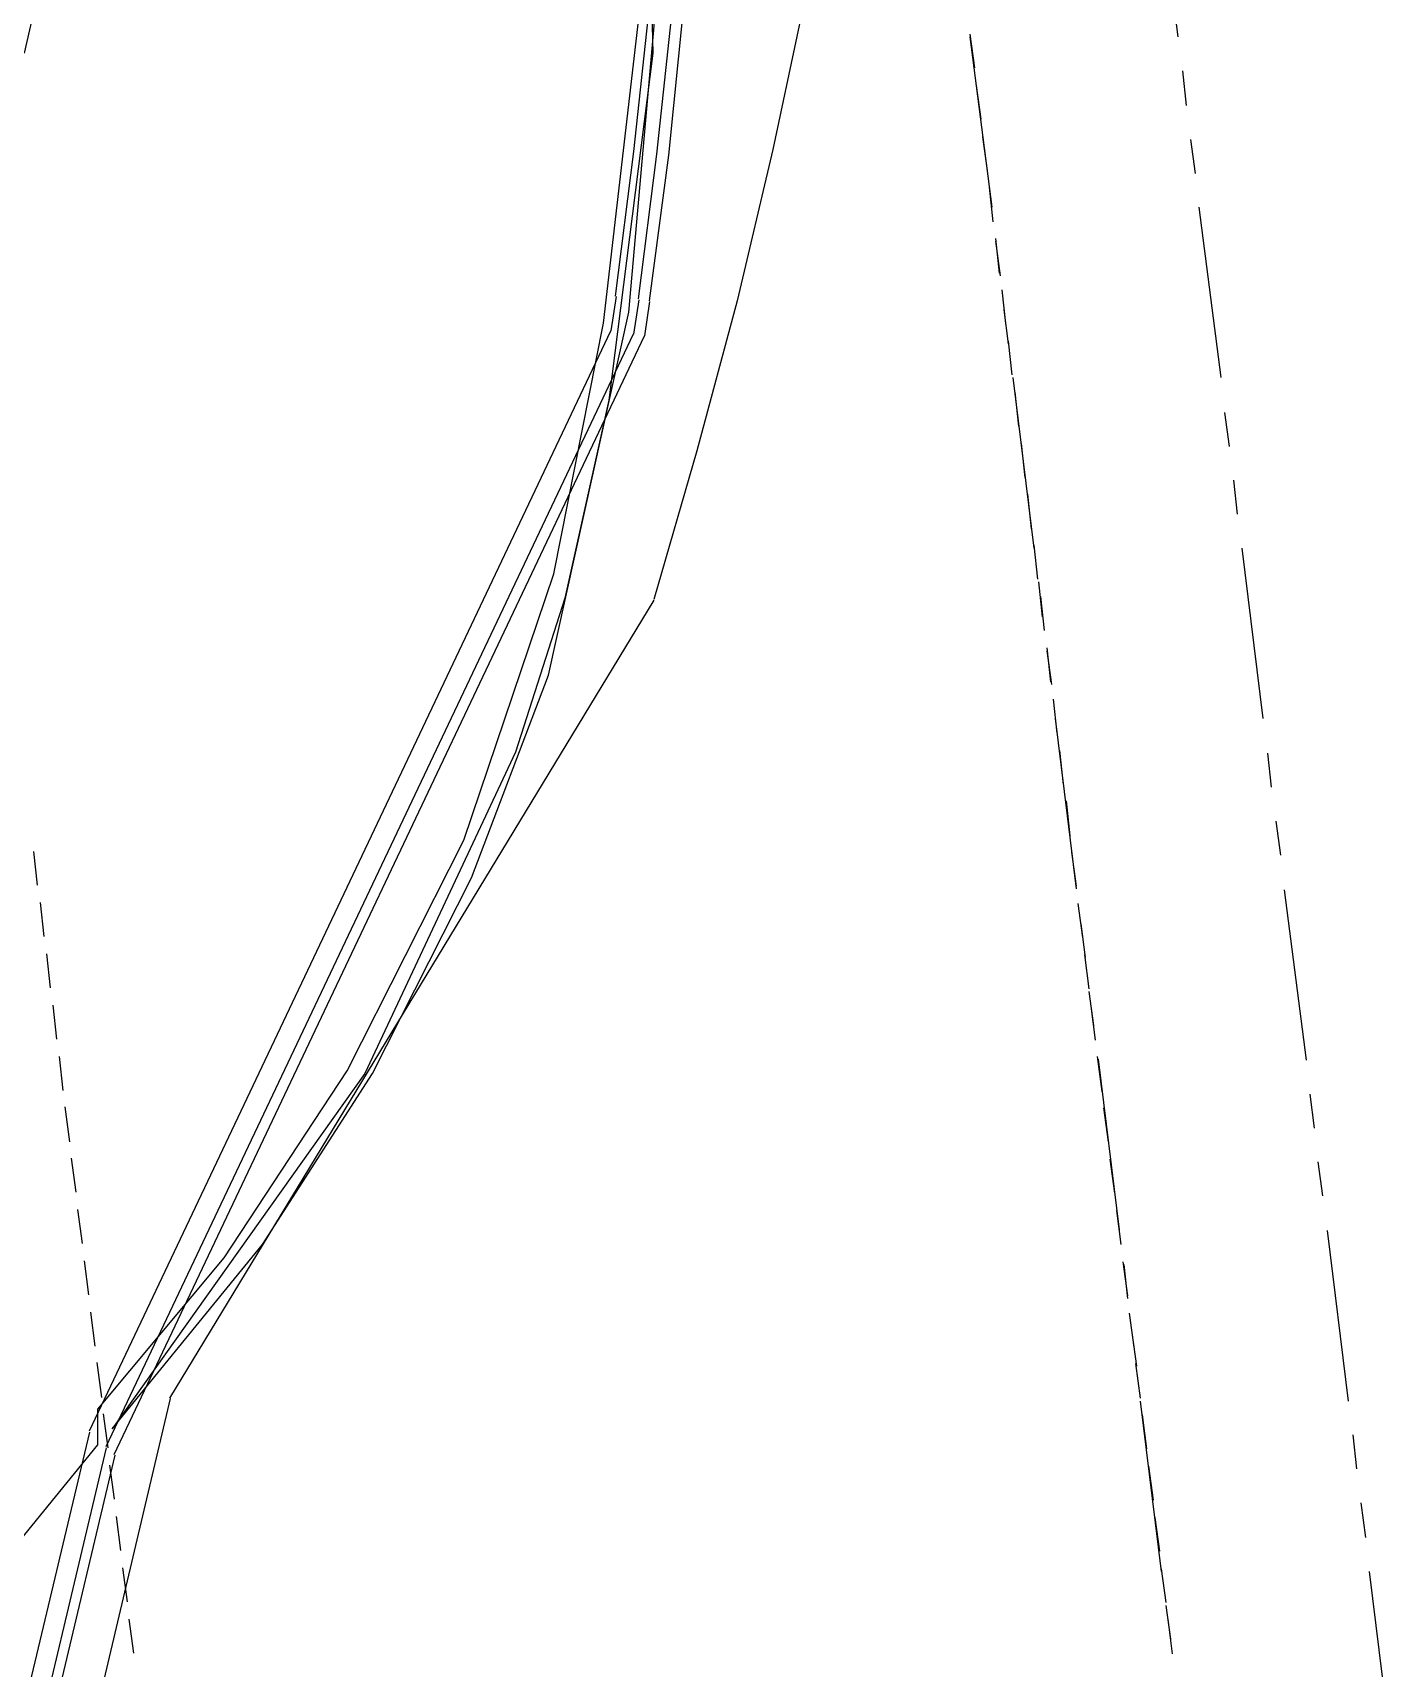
# Model space of a CAD drawing. Header units: feet. Extents: x -84 to 198, y -22 to 181.
# Drawn here: x 135.45 to 155.21, y 82.28 to 106.08 of the extents above; entities that cross this region are included whole.
import ezdxf

# ---------------------------------------------------------------- set-up
doc = ezdxf.new("R2010")
doc.units = ezdxf.units.FT
doc.layers.add('A-AREA-UNIDAD', color=30, linetype='CONTINUOUS')
doc.layers.add('A-LINEA', color=7, linetype='CONTINUOUS')

msp = doc.modelspace()

# ---------------------------------------------------------------- linework, layer by layer
at = {"layer": 'A-AREA-UNIDAD'}
for points in [[(134.912, 109.5644), (136, 109.5289), (136.08, 108.9244), (144.448, 107.0044), (144.48, 105.7778), (143.84, 100.7289), (143.2, 97.8489), (142.48, 95.6089), (140.288, 90.9333), (136.608, 85.76), (138.8, 88.4444), (140.4, 90.9333), (141.84, 93.7778), (142.96, 96.7289), (144.128, 102.0089), (144.928, 111.0044), (144.96, 116.5333), (144.72, 121.3689), (143.6, 130.0978)], [(133.76, 82.2933), (136.4, 85.5289), (136.4, 86.0444), (138.24, 88.2489), (140.032, 90.9689), (141.728, 94.3289), (143.04, 98.2044), (143.76, 101.8489), (144.288, 106.4178), (135.92, 108.3733), (135.328, 105.7778)]]:
    msp.add_lwpolyline(points, dxfattribs=at)
at = {"layer": 'A-LINEA'}
for p, q in [((151.8133, 108.4978), (152.12, 106.0178)), ((149.0933, 106.0578), (149.16, 105.5644)), ((149.0933, 106.0178), (149.4133, 103.5378)), ((152.1867, 105.5244), (152.24, 105.0178)), ((149.1867, 105.3111), (149.2533, 104.8178)), ((149.28, 104.5644), (149.3467, 104.0711)), ((152.3067, 104.5244), (152.3733, 104.0311)), ((149.3733, 103.8311), (149.4267, 103.3244)), ((152.4267, 103.5378), (152.7467, 101.0578)), ((149.4667, 103.0844), (149.52, 102.5778)), ((149.4667, 103.0444), (149.5333, 102.5378)), ((143.8745, 101.7381), (143.9495, 102.2384)), ((144.2044, 101.6905), (144.2796, 102.1922)), ((144.3628, 101.6657), (144.438, 102.1682)), ((149.56, 102.3378), (149.6133, 101.8444)), ((149.5867, 102.0444), (149.6533, 101.5511)), ((136.2779, 85.7314), (143.8676, 101.7412)), ((136.5211, 85.5035), (144.1977, 101.6946)), ((136.6379, 85.3849), (144.3559, 101.6689)), ((149.6533, 101.5911), (149.7067, 101.0978)), ((149.72, 101.0578), (150.0267, 98.5778)), ((149.7467, 100.8444), (149.8, 100.3511)), ((152.8, 100.5511), (152.8667, 100.0578)), ((149.84, 100.0978), (149.8933, 99.6044)), ((152.9333, 99.5644), (152.9867, 99.0711)), ((149.9333, 99.3644), (149.9867, 98.8578)), ((150.0267, 98.6178), (150.08, 98.1244)), ((153.0533, 98.5778), (153.36, 96.0978)), ((150.0933, 98.0844), (150.1467, 97.5778)), ((150.12, 97.8711), (150.1733, 97.3778)), ((137.4514, 86.2068), (144.4985, 97.8196)), ((150.2133, 97.1244), (150.2667, 96.6311)), ((150.2133, 97.0844), (150.28, 96.5911)), ((150.3067, 96.3778), (150.36, 95.8844)), ((150.3333, 96.0978), (150.64, 93.6178)), ((150.4, 95.6311), (150.4533, 95.1378)), ((153.4267, 95.5911), (153.48, 95.0978)), ((150.4933, 94.8978), (150.5467, 94.3911)), ((153.5467, 94.6044), (153.6133, 94.1111)), ((135.4667, 94.1644), (135.52, 93.6711)), ((150.5733, 94.1511), (150.64, 93.6578)), ((153.6667, 93.6044), (153.9867, 91.1244)), ((135.56, 93.4178), (135.6133, 92.9244)), ((150.6667, 93.4044), (150.7333, 92.9111)), ((150.7067, 93.1111), (150.7733, 92.6178)), ((135.6533, 92.6711), (135.7067, 92.1778)), ((150.76, 92.6578), (150.8267, 92.1644)), ((150.8267, 92.1244), (150.8933, 91.6311)), ((135.7467, 91.9244), (135.8, 91.4311)), ((150.8533, 91.9111), (150.92, 91.4178)), ((135.84, 91.1778), (135.8933, 90.6844)), ((150.9467, 91.1778), (151.0133, 90.6711)), ((150.96, 91.1378), (151.2667, 88.6578)), ((154.04, 90.6311), (154.1067, 90.1378)), ((135.92, 90.4444), (135.9867, 89.9378)), ((151.04, 90.4311), (151.1067, 89.9378)), ((136.0133, 89.6978), (136.08, 89.2044)), ((151.1333, 89.6844), (151.2, 89.1911)), ((154.16, 89.6444), (154.2267, 89.1511)), ((136.1067, 88.9511), (136.1733, 88.4578)), ((151.2267, 88.9378), (151.2933, 88.4444)), ((154.2933, 88.6444), (154.6, 86.1644)), ((136.2, 88.2044), (136.2667, 87.7111)), ((151.32, 88.1911), (151.3867, 87.6978)), ((151.3333, 88.1511), (151.3867, 87.6578)), ((136.2933, 87.4578), (136.36, 86.9644)), ((151.4133, 87.4444), (151.48, 86.9511)), ((151.4533, 87.1644), (151.52, 86.6711)), ((136.3867, 86.7244), (136.4533, 86.2178)), ((151.5067, 86.7111), (151.5733, 86.2044)), ((137.4552, 86.2021), (130.7014, 57.6475)), ((151.5733, 86.1644), (151.88, 83.6844)), ((136.48, 85.9778), (136.5467, 85.4844)), ((151.6, 85.9644), (151.6667, 85.4711)), ((136.2784, 85.7137), (129.8533, 58.6431)), ((136.5216, 85.4857), (130.173, 58.7375)), ((154.6667, 85.6711), (154.72, 85.1778)), ((136.6481, 85.3763), (130.3393, 58.7828)), ((136.5733, 85.2311), (136.64, 84.7378)), ((151.6933, 85.2178), (151.76, 84.7244)), ((154.7867, 84.6844), (154.8533, 84.1778)), ((136.6667, 84.4844), (136.7333, 83.9911)), ((151.7867, 84.4711), (151.8533, 83.9778)), ((136.76, 83.7378), (136.8267, 83.2444)), ((151.88, 83.7244), (151.9467, 83.2311)), ((154.9067, 83.6844), (155.2133, 81.2044)), ((151.9467, 83.1911), (152.0133, 82.6978)), ((136.8533, 82.9911), (136.92, 82.4978)), ((151.9733, 82.9911), (152.04, 82.4844))]:
    msp.add_line(p, q, dxfattribs=at)
for points in [[(148.2933, 131.2711), (148.4267, 129.0178), (148.4933, 126.7644), (148.52, 124.5111), (148.48, 122.2578), (148.3867, 120.0044), (148.24, 117.7511), (148.04, 115.4978), (147.7867, 113.2578), (147.48, 111.0178), (147.12, 108.7911), (146.6933, 106.5778), (146.2267, 104.3778), (145.7067, 102.1778), (145.12, 99.9911), (144.4933, 97.8311)], [(143.7867, 129.7644), (144.1333, 127.6578), (144.4267, 125.5511), (144.6667, 123.4311), (144.8533, 121.3111), (144.9867, 119.1911), (145.08, 117.0578), (145.12, 114.9378), (145.1067, 112.8044), (145.04, 110.6844), (144.92, 108.5511), (144.76, 106.4311), (144.5333, 104.3111), (144.2667, 102.2044)], [(143.9467, 129.7911), (144.2933, 127.6844), (144.5867, 125.5644), (144.8267, 123.4578), (145.0133, 121.3244), (145.16, 119.2044), (145.2533, 117.0711), (145.28, 114.9378), (145.2667, 112.8044), (145.2, 110.6711), (145.0933, 108.5378), (144.92, 106.4178), (144.7067, 104.2978), (144.4267, 102.1778)], [(143.4533, 129.6978), (143.8, 127.6044), (144.0933, 125.5111), (144.3333, 123.4044), (144.52, 121.2844), (144.6533, 119.1778), (144.7467, 117.0578), (144.7867, 114.9378), (144.7733, 112.8178), (144.7067, 110.6978), (144.5867, 108.5778), (144.4267, 106.4578), (144.2, 104.3511), (143.9333, 102.2444)]]:
    msp.add_lwpolyline(points, dxfattribs=at)

doc.saveas('drawing.dxf')
